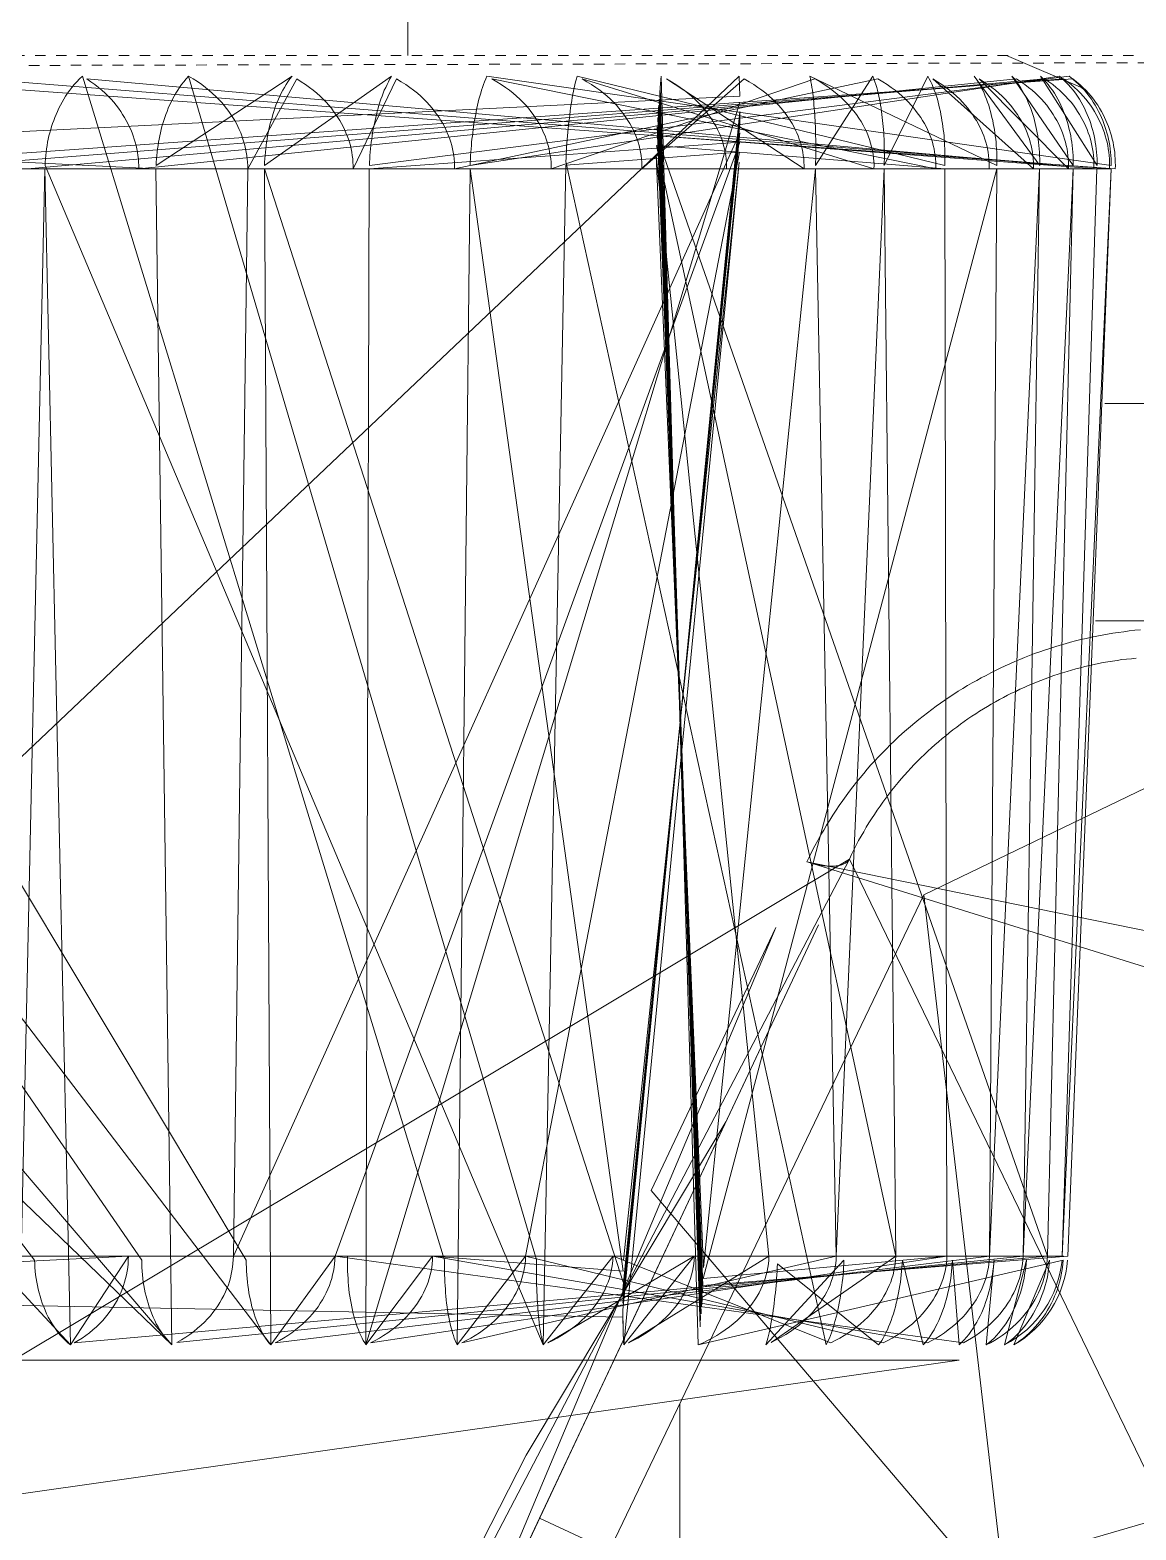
# Model space of a CAD drawing. Header units: millimetres. Extents: x 521 to 148073, y -17811 to 32040.
# Drawn here: x 66006.09 to 66016.66, y 20421.83 to 20436.17 of the extents above; entities that cross this region are included whole.
import ezdxf

# ---------------------------------------------------------------- set-up
doc = ezdxf.new("R2010")
doc.units = ezdxf.units.MM
doc.linetypes.add('PDF_IMPORT', pattern=[1, 0.8, -0.2])
doc.layers.add('Datové rozvody', color=6, linetype='Continuous')
doc.layers.add('PDF_Geometrie', color=7, linetype='Continuous', true_color=0xbdbdbd)

# ---------------------------------------------------------------- blocks, each defined once
blk = doc.blocks.new('projektor')
at = {"layer": 'PDF_Geometrie', "lineweight": 13}
for points in [[(86119.528, 15170.292), (86119.528, 15086.661)], [(86117.505, 15105.22), (86117.505, 15086.748)], [(86125.474, 15095.881), (86121.772, 15083.987), (86121.776, 15083.999), (86121.779, 15084.011), (86121.782, 15084.023), (86121.785, 15084.034), (86121.788, 15084.045), (86121.79, 15084.057), (86121.793, 15084.069), (86121.796, 15084.08), (86121.798, 15084.091), (86121.8, 15084.102), (86121.802, 15084.112), (86121.803, 15084.123), (86121.805, 15084.134), (86121.806, 15084.145), (86121.807, 15084.155), (86121.808, 15084.165), (86121.808, 15084.175), (86121.809, 15084.185), (86121.809, 15084.195), (86121.809, 15084.204), (86121.809, 15084.213), (86121.809, 15084.222), (86121.808, 15084.231), (86121.808, 15084.239), (86121.807, 15084.249), (86121.806, 15084.257), (86121.805, 15084.265), (86121.803, 15084.272), (86121.802, 15084.28), (86121.8, 15084.287), (86121.798, 15084.294), (86121.797, 15084.3), (86121.794, 15084.308), (86121.791, 15084.314), (86121.789, 15084.32), (86121.785, 15084.326), (86121.783, 15084.331), (86121.78, 15084.336), (86121.776, 15084.341), (86121.773, 15084.346), (86121.77, 15084.35), (86121.766, 15084.354), (86121.761, 15084.358), (86121.757, 15084.362), (86121.753, 15084.365), (86121.749, 15084.368), (86121.744, 15084.371), (86129.149, 15080.503)], [(86129.145, 15080.491), (86129.198, 15080.452), (86129.37, 15080.326), (86129.576, 15080.175), (86129.829, 15079.986), (86130.053, 15079.817), (86125.5, 15095.41), (86125.685, 15095.251), (86125.92, 15095.046), (86126.172, 15094.824), (86126.43, 15094.594), (86126.721, 15094.333), (86126.996, 15094.083)], [(86119.61, 15087.077), (86119.615, 15087.025), (86119.621, 15086.974), (86119.628, 15086.923), (86119.634, 15086.872), (86119.642, 15086.821), (86119.65, 15086.77), (86119.659, 15086.721), (86119.669, 15086.671), (86119.679, 15086.622), (86119.69, 15086.572), (86119.702, 15086.523), (86119.714, 15086.474), (86119.726, 15086.426), (86119.74, 15086.378), (86119.754, 15086.33), (86119.768, 15086.282), (86119.783, 15086.234), (86119.799, 15086.187), (86119.815, 15086.141), (86119.832, 15086.094), (86119.85, 15086.047), (86119.868, 15086.001), (86119.887, 15085.956), (86119.906, 15085.91), (86119.926, 15085.864), (86119.946, 15085.819), (86119.967, 15085.774), (86119.989, 15085.73), (86120.01, 15085.686), (86120.034, 15085.642), (86120.057, 15085.598), (86120.081, 15085.555), (86120.105, 15085.512), (86120.13, 15085.469), (86120.156, 15085.427), (86120.182, 15085.384), (86120.209, 15085.342), (86120.236, 15085.3), (86120.264, 15085.259), (86120.292, 15085.218), (86120.322, 15085.177), (86120.352, 15085.137), (86120.382, 15085.097), (86120.413, 15085.057), (86120.445, 15085.018), (86120.476, 15084.979), (86120.509, 15084.94), (86120.542, 15084.902), (86120.576, 15084.863), (86120.61, 15084.825), (86120.645, 15084.789), (86120.681, 15084.751), (86120.717, 15084.715), (86120.754, 15084.679), (86120.791, 15084.642), (86120.83, 15084.608), (86120.868, 15084.572), (86120.907, 15084.537), (86120.948, 15084.504), (86120.988, 15084.47), (86121.029, 15084.437), (86121.071, 15084.404), (86121.113, 15084.372), (86121.156, 15084.34), (86121.199, 15084.309), (86121.244, 15084.277), (86121.289, 15084.248), (86121.334, 15084.217), (86121.38, 15084.189), (86121.427, 15084.159), (86121.474, 15084.132), (86121.521, 15084.104), (86121.57, 15084.077), (86121.619, 15084.05), (86121.668, 15084.025), (86121.718, 15083.999), (86121.769, 15083.975), (86123.118, 15090.601)], [(86119.874, 15087.038), (86119.879, 15086.993), (86119.884, 15086.949), (86119.888, 15086.906), (86119.895, 15086.862), (86119.902, 15086.818), (86119.909, 15086.774), (86119.916, 15086.732), (86119.924, 15086.689), (86119.933, 15086.646), (86119.943, 15086.604), (86119.953, 15086.562), (86119.963, 15086.52), (86119.975, 15086.478), (86119.985, 15086.437), (86119.998, 15086.395), (86120.01, 15086.354), (86120.023, 15086.314), (86120.037, 15086.273), (86120.051, 15086.232), (86120.066, 15086.193), (86120.081, 15086.152), (86120.097, 15086.112), (86120.112, 15086.074), (86120.129, 15086.034), (86120.147, 15085.995), (86120.164, 15085.957), (86120.183, 15085.918), (86120.201, 15085.879), (86120.22, 15085.842), (86120.24, 15085.803), (86120.26, 15085.766), (86120.28, 15085.729), (86120.302, 15085.691), (86120.324, 15085.654), (86120.346, 15085.618), (86120.368, 15085.581), (86120.392, 15085.546), (86120.415, 15085.51), (86120.44, 15085.474), (86120.464, 15085.439), (86120.489, 15085.404), (86120.515, 15085.369), (86120.541, 15085.334), (86120.568, 15085.3), (86120.596, 15085.267), (86120.623, 15085.233), (86120.652, 15085.2), (86120.681, 15085.166), (86120.71, 15085.134), (86120.74, 15085.101), (86120.771, 15085.07), (86120.802, 15085.037), (86120.832, 15085.005), (86120.864, 15084.975), (86120.897, 15084.943), (86120.93, 15084.914), (86120.964, 15084.883), (86120.998, 15084.854), (86121.032, 15084.824), (86121.067, 15084.795), (86121.103, 15084.766), (86121.139, 15084.739), (86121.176, 15084.71), (86121.213, 15084.683), (86121.25, 15084.657), (86121.289, 15084.63), (86121.328, 15084.604), (86121.368, 15084.578), (86121.407, 15084.553), (86121.448, 15084.528), (86121.489, 15084.504), (86121.53, 15084.481), (86121.572, 15084.457), (86121.614, 15084.435), (86121.657, 15084.412), (86121.7, 15084.391), (86121.744, 15084.371), (86127.705, 15074.425)], [(86132.357, 15091.097), (86127.876, 15081.491), (86126.028, 15082.359), (86124.188, 15083.222), (86127.288, 15081.367), (86136.187, 15076.834)], [(86127.876, 15081.491), (86129.166, 15080.886), (86122.354, 15084.084), (86129.562, 15080.698), (86129.145, 15080.491), (86133.983, 15090.738), (86133.937, 15090.281), (86124.828, 15082.529), (86123.603, 15083.108), (86122.379, 15083.687), (86130.023, 15080.478), (86139.032, 15087.032), (86122.077, 15085.064), (86135.578, 15078.592), (86136.525, 15077.315), (86136.134, 15076.859), (86135.578, 15078.508)], [(86136.845, 15077.983), (86136.525, 15077.315), (86139.361, 15087.718), (86133.937, 15090.281), (86121.744, 15084.371)], [(86122.077, 15085.064), (86120.704, 15087.906), (86123.17, 15089.874), (86133.622, 15089.626), (86140.467, 15084.751), (86139.286, 15078.125), (86136.845, 15077.984)], [(86115.323, 15074.617), (86114.486, 15086.45), (86114.511, 15086.482), (86114.538, 15086.514), (86114.565, 15086.543), (86114.591, 15086.569), (86114.619, 15086.594), (86114.647, 15086.618), (86114.675, 15086.64), (86114.703, 15086.661), (86114.73, 15086.68), (86114.759, 15086.698), (86114.787, 15086.714), (86114.815, 15086.73), (86114.843, 15086.744), (86114.872, 15086.757), (86114.899, 15086.769), (86114.928, 15086.781), (86114.957, 15086.791), (86114.986, 15086.8), (86115.015, 15086.809), (86115.045, 15086.816), (86115.075, 15086.823), (86115.105, 15086.828), (86115.135, 15086.833), (86115.166, 15086.838), (86115.197, 15086.841), (86115.228, 15086.843), (86115.26, 15086.844), (86115.291, 15086.845), (86115.323, 15086.844), (86114.486, 15075.248)], [(86115.323, 15075.676), (86114.486, 15086.363), (86114.511, 15086.399), (86114.538, 15086.433), (86114.565, 15086.463), (86114.591, 15086.493), (86114.619, 15086.519), (86114.647, 15086.546), (86114.675, 15086.569), (86114.703, 15086.591), (86114.73, 15086.612), (86114.759, 15086.631), (86114.787, 15086.649), (86114.815, 15086.666), (86114.843, 15086.681), (86114.872, 15086.695), (86114.899, 15086.708), (86114.928, 15086.721), (86114.957, 15086.732), (86114.986, 15086.742), (86115.015, 15086.751), (86115.045, 15086.76), (86115.075, 15086.767), (86115.105, 15086.773), (86115.135, 15086.779), (86115.166, 15086.784), (86115.197, 15086.787), (86115.228, 15086.789), (86115.26, 15086.791), (86115.291, 15086.791), (86115.323, 15086.79), (86114.486, 15076.269)], [(86115.323, 15076.728), (86114.486, 15086.188), (86114.511, 15086.226), (86114.538, 15086.262), (86114.565, 15086.294), (86114.591, 15086.326), (86114.619, 15086.354), (86114.647, 15086.382), (86114.675, 15086.407), (86114.703, 15086.432), (86114.73, 15086.454), (86114.759, 15086.474), (86114.787, 15086.493), (86114.815, 15086.511), (86114.843, 15086.527), (86114.872, 15086.543), (86114.899, 15086.557), (86114.928, 15086.57), (86114.957, 15086.581), (86114.986, 15086.592), (86115.015, 15086.603), (86115.045, 15086.612), (86115.075, 15086.62), (86115.105, 15086.626), (86115.135, 15086.632), (86115.166, 15086.637), (86115.197, 15086.64), (86115.228, 15086.643), (86115.26, 15086.645), (86115.291, 15086.645), (86115.323, 15086.644), (86114.486, 15077.279), (86114.511, 15077.318), (86114.538, 15077.355), (86114.565, 15077.389), (86114.591, 15077.421), (86114.619, 15077.45), (86114.647, 15077.479), (86114.675, 15077.505), (86114.703, 15077.53), (86114.73, 15077.553), (86114.759, 15077.574), (86114.787, 15077.595), (86114.815, 15077.613), (86114.843, 15077.63), (86114.872, 15077.647), (86114.899, 15077.662), (86114.928, 15077.675), (86114.957, 15077.688), (86114.986, 15077.701), (86115.015, 15077.712), (86115.045, 15077.721), (86115.075, 15077.73), (86115.105, 15077.738), (86115.135, 15077.745), (86115.166, 15077.75), (86115.197, 15077.755), (86115.228, 15077.76), (86115.26, 15077.762), (86115.291, 15077.763), (86115.323, 15077.764), (86114.486, 15085.925), (86114.511, 15085.966), (86114.538, 15086.003), (86114.565, 15086.038), (86114.591, 15086.07), (86114.619, 15086.101), (86114.647, 15086.131), (86114.675, 15086.157), (86114.703, 15086.182), (86114.73, 15086.206), (86114.759, 15086.227), (86114.787, 15086.248), (86114.815, 15086.266), (86114.843, 15086.283), (86114.872, 15086.299), (86114.899, 15086.315), (86114.928, 15086.328), (86114.957, 15086.341), (86114.986, 15086.352), (86115.015, 15086.363), (86115.045, 15086.373), (86115.075, 15086.381), (86115.105, 15086.388), (86115.135, 15086.395), (86115.166, 15086.4), (86115.197, 15086.404), (86115.228, 15086.406), (86115.26, 15086.408), (86115.291, 15086.408), (86115.323, 15086.408), (86114.486, 15085.577), (86114.511, 15085.619), (86114.538, 15085.659), (86114.565, 15085.695), (86114.591, 15085.729), (86114.619, 15085.761), (86114.647, 15085.791), (86114.675, 15085.819), (86114.703, 15085.846), (86114.73, 15085.87), (86114.759, 15085.892), (86114.787, 15085.914), (86114.815, 15085.933), (86114.843, 15085.951), (86114.872, 15085.969), (86114.899, 15085.984), (86114.928, 15085.998), (86114.957, 15086.011), (86114.986, 15086.024), (86115.015, 15086.035), (86115.045, 15086.045), (86115.075, 15086.053), (86115.105, 15086.061), (86115.135, 15086.068), (86115.166, 15086.074), (86115.197, 15086.078), (86115.228, 15086.081), (86115.26, 15086.083), (86115.291, 15086.084), (86115.323, 15086.083), (86114.486, 15085.147), (86114.511, 15085.19), (86114.538, 15085.23), (86114.565, 15085.268), (86114.591, 15085.303), (86114.619, 15085.336), (86114.647, 15085.368), (86114.675, 15085.397), (86114.703, 15085.424), (86114.73, 15085.449), (86114.759, 15085.472), (86114.787, 15085.495), (86114.815, 15085.515), (86114.843, 15085.533), (86114.872, 15085.552), (86114.899, 15085.568), (86114.928, 15085.582), (86114.957, 15085.596), (86114.986, 15085.609), (86115.015, 15085.621), (86115.045, 15085.631), (86115.075, 15085.64), (86115.105, 15085.648), (86115.135, 15085.655), (86115.166, 15085.661), (86115.197, 15085.666), (86115.228, 15085.669), (86115.26, 15085.671), (86115.291, 15085.671), (86115.323, 15085.671)], [(86114.565, 15082.611), (86114.46, 15082.622), (86126.263, 15082.965), (86125.474, 15086.36), (86125.508, 15086.357), (86125.543, 15086.353), (86125.577, 15086.348), (86125.611, 15086.342), (86125.644, 15086.334), (86125.678, 15086.326), (86125.711, 15086.316), (86125.744, 15086.305), (86125.778, 15086.293), (86125.811, 15086.28), (86125.843, 15086.266), (86125.876, 15086.25), (86125.909, 15086.232), (86125.941, 15086.214), (86125.973, 15086.194), (86126.005, 15086.172), (86126.035, 15086.149), (86126.066, 15086.125), (86126.095, 15086.1), (86126.123, 15086.074), (86126.15, 15086.046), (86126.175, 15086.018), (86126.2, 15085.989), (86126.222, 15085.96), (86126.243, 15085.93), (86126.263, 15085.9), (86125.474, 15086.233), (86125.508, 15086.23), (86125.543, 15086.226), (86125.577, 15086.221), (86125.611, 15086.215), (86125.644, 15086.209), (86125.678, 15086.201), (86125.711, 15086.192), (86125.744, 15086.182), (86125.778, 15086.171), (86125.811, 15086.159), (86125.843, 15086.146), (86125.876, 15086.132), (86125.909, 15086.115), (86125.941, 15086.099), (86125.973, 15086.081), (86126.005, 15086.061), (86126.035, 15086.04), (86126.066, 15086.019), (86126.095, 15085.995), (86126.123, 15085.972), (86126.15, 15085.947), (86126.175, 15085.921), (86126.2, 15085.896), (86126.222, 15085.869), (86126.243, 15085.842), (86126.263, 15085.814), (86125.474, 15086.018), (86125.508, 15086.015), (86125.543, 15086.011), (86125.577, 15086.006), (86125.611, 15086.001), (86125.644, 15085.995), (86125.678, 15085.988), (86125.711, 15085.98), (86125.744, 15085.972), (86125.778, 15085.962), (86125.811, 15085.95), (86125.843, 15085.939), (86125.876, 15085.926), (86125.909, 15085.912), (86125.941, 15085.897), (86125.973, 15085.88), (86126.005, 15085.863), (86126.035, 15085.845), (86126.066, 15085.825), (86126.095, 15085.805), (86126.123, 15085.784), (86126.15, 15085.762), (86126.175, 15085.74), (86126.2, 15085.716), (86126.222, 15085.693), (86126.243, 15085.669), (86126.263, 15085.644), (86125.472, 15085.716), (86125.505, 15085.713), (86125.539, 15085.71), (86125.573, 15085.706), (86125.606, 15085.702), (86125.639, 15085.697), (86125.673, 15085.691), (86125.705, 15085.684), (86125.738, 15085.677), (86125.77, 15085.668), (86125.803, 15085.659), (86125.836, 15085.649), (86125.868, 15085.638), (86125.9, 15085.627), (86125.93, 15085.615), (86125.961, 15085.602), (86125.992, 15085.587), (86126.022, 15085.572), (86126.052, 15085.556), (86126.081, 15085.539), (86126.109, 15085.521), (86126.137, 15085.502), (86126.165, 15085.483), (86126.191, 15085.461), (86126.215, 15085.439), (86126.24, 15085.415), (86126.263, 15085.392), (86125.474, 15085.331), (86125.508, 15085.328), (86125.543, 15085.325), (86125.577, 15085.322), (86125.611, 15085.318), (86125.644, 15085.313), (86125.678, 15085.308), (86125.711, 15085.301), (86125.744, 15085.295), (86125.778, 15085.287), (86125.811, 15085.28), (86125.843, 15085.271), (86125.876, 15085.262), (86125.909, 15085.252), (86125.941, 15085.24), (86125.973, 15085.228), (86126.005, 15085.215), (86126.035, 15085.202), (86126.066, 15085.188), (86126.095, 15085.173), (86126.123, 15085.158), (86126.15, 15085.142), (86126.175, 15085.125), (86126.2, 15085.109), (86126.222, 15085.092), (86126.243, 15085.075), (86126.263, 15085.057), (86125.474, 15084.864), (86125.508, 15084.862), (86125.543, 15084.86), (86125.577, 15084.857), (86125.611, 15084.853), (86125.644, 15084.849), (86125.678, 15084.845), (86125.711, 15084.84), (86125.744, 15084.835), (86125.778, 15084.828), (86125.811, 15084.822), (86125.843, 15084.815), (86125.876, 15084.807), (86125.909, 15084.799), (86125.941, 15084.79), (86125.973, 15084.781), (86126.005, 15084.77), (86126.035, 15084.759), (86126.066, 15084.748), (86126.095, 15084.736), (86126.123, 15084.724), (86126.15, 15084.711), (86126.175, 15084.698), (86126.2, 15084.685), (86126.222, 15084.672), (86126.243, 15084.658), (86126.263, 15084.643), (86125.508, 15083.702), (86125.543, 15083.7), (86125.577, 15083.698), (86125.611, 15083.696), (86125.644, 15083.694), (86125.678, 15083.692), (86125.711, 15083.689), (86125.744, 15083.686), (86125.778, 15083.683), (86125.811, 15083.679), (86125.843, 15083.676), (86125.876, 15083.672), (86125.909, 15083.668), (86125.941, 15083.663), (86125.973, 15083.659), (86126.005, 15083.654), (86126.035, 15083.648), (86126.066, 15083.642), (86126.095, 15083.637), (86126.123, 15083.631), (86126.15, 15083.625), (86126.175, 15083.619), (86126.2, 15083.613), (86126.222, 15083.607), (86126.243, 15083.601), (86126.263, 15083.593), (86125.474, 15084.321), (86125.508, 15084.319), (86125.543, 15084.317), (86125.577, 15084.315), (86125.611, 15084.312), (86125.644, 15084.309), (86125.678, 15084.305), (86125.711, 15084.3), (86125.744, 15084.296), (86125.778, 15084.292), (86125.811, 15084.287), (86125.843, 15084.282), (86125.876, 15084.276), (86125.909, 15084.27), (86125.941, 15084.263), (86125.973, 15084.256), (86126.005, 15084.248), (86126.035, 15084.24), (86126.066, 15084.231), (86126.095, 15084.223), (86126.123, 15084.214), (86126.15, 15084.205), (86126.175, 15084.195), (86126.2, 15084.185), (86126.222, 15084.175), (86126.243, 15084.165), (86126.263, 15084.155), (86115.255, 15081.735), (86115.221, 15081.737), (86115.186, 15081.738), (86115.152, 15081.74), (86115.117, 15081.742), (86115.084, 15081.744), (86115.05, 15081.747), (86115.016, 15081.75), (86114.982, 15081.752), (86114.948, 15081.755), (86114.916, 15081.759), (86114.882, 15081.762), (86114.85, 15081.767), (86114.818, 15081.771), (86114.786, 15081.775), (86114.753, 15081.779), (86114.721, 15081.784), (86114.69, 15081.789), (86114.658, 15081.794), (86114.628, 15081.799), (86114.598, 15081.805), (86114.569, 15081.811), (86114.54, 15081.817), (86114.513, 15081.824), (86114.486, 15081.832), (86114.46, 15081.839), (86115.291, 15085.259), (86115.26, 15085.26), (86115.228, 15085.26), (86115.197, 15085.26), (86115.166, 15085.259), (86115.135, 15085.258), (86115.105, 15085.257), (86115.075, 15085.255), (86115.045, 15085.253), (86115.015, 15085.251), (86114.986, 15085.248), (86114.957, 15085.244), (86114.928, 15085.24), (86114.899, 15085.236), (86114.871, 15085.232), (86114.843, 15085.227), (86114.815, 15085.222), (86114.787, 15085.217), (86114.759, 15085.21), (86114.73, 15085.204), (86114.703, 15085.197), (86114.675, 15085.189), (86114.647, 15085.18), (86114.619, 15085.171), (86114.591, 15085.161), (86114.565, 15085.151), (86114.538, 15085.14), (86114.511, 15085.128), (86114.486, 15085.114), (86114.46, 15085.101), (86115.291, 15084.696), (86115.26, 15084.696), (86115.228, 15084.697), (86115.197, 15084.697), (86115.166, 15084.697), (86115.135, 15084.696), (86115.105, 15084.696), (86115.075, 15084.695), (86115.045, 15084.693), (86115.015, 15084.692), (86114.986, 15084.69), (86114.957, 15084.688), (86114.928, 15084.686), (86114.899, 15084.683), (86114.871, 15084.68), (86114.843, 15084.677), (86114.815, 15084.674), (86114.787, 15084.67), (86114.759, 15084.666), (86114.73, 15084.661), (86114.703, 15084.657), (86114.675, 15084.65), (86114.647, 15084.644), (86114.619, 15084.638), (86114.591, 15084.632), (86114.565, 15084.625), (86114.538, 15084.617), (86114.511, 15084.608), (86114.486, 15084.6), (86114.46, 15084.589), (86115.291, 15084.056), (86115.26, 15084.057), (86115.228, 15084.058), (86115.197, 15084.058), (86115.166, 15084.059), (86115.135, 15084.059), (86115.105, 15084.059), (86115.075, 15084.058), (86115.045, 15084.058), (86115.015, 15084.057), (86114.986, 15084.057), (86114.957, 15084.056), (86114.928, 15084.055), (86114.899, 15084.054), (86114.871, 15084.052), (86114.843, 15084.051), (86114.815, 15084.049), (86114.787, 15084.047), (86114.759, 15084.045), (86114.73, 15084.042), (86114.703, 15084.04), (86114.675, 15084.037), (86114.647, 15084.034), (86114.619, 15084.031), (86114.591, 15084.027), (86114.565, 15084.023), (86114.538, 15084.018), (86114.511, 15084.014), (86114.486, 15084.009), (86114.46, 15084.002), (86115.291, 15085.742), (86115.26, 15085.742), (86115.228, 15085.742), (86115.197, 15085.742), (86115.166, 15085.741), (86115.135, 15085.739), (86115.105, 15085.737), (86115.075, 15085.735), (86115.045, 15085.732), (86115.015, 15085.728), (86114.986, 15085.725), (86114.957, 15085.72), (86114.928, 15085.715), (86114.899, 15085.709), (86114.871, 15085.704), (86114.843, 15085.697), (86114.815, 15085.691), (86114.787, 15085.683), (86114.759, 15085.675), (86114.73, 15085.667), (86114.703, 15085.656), (86114.675, 15085.646), (86114.647, 15085.635), (86114.619, 15085.624), (86114.591, 15085.612), (86114.565, 15085.597), (86114.538, 15085.583), (86114.511, 15085.568), (86114.486, 15085.551), (86114.46, 15085.533), (86115.291, 15086.141), (86115.26, 15086.141), (86115.229, 15086.141), (86115.197, 15086.14), (86115.166, 15086.138), (86115.135, 15086.136), (86115.104, 15086.134), (86115.074, 15086.131), (86115.045, 15086.126), (86115.015, 15086.122), (86114.986, 15086.117), (86114.957, 15086.111), (86114.929, 15086.106), (86114.9, 15086.099), (86114.873, 15086.092), (86114.844, 15086.085), (86114.817, 15086.076), (86114.789, 15086.067), (86114.761, 15086.057), (86114.733, 15086.046), (86114.705, 15086.035), (86114.677, 15086.023), (86114.648, 15086.008), (86114.621, 15085.994), (86114.592, 15085.978), (86114.564, 15085.962), (86114.537, 15085.943), (86114.51, 15085.924), (86114.485, 15085.905), (86114.46, 15085.883), (86115.291, 15086.452), (86115.26, 15086.452), (86115.228, 15086.452), (86115.197, 15086.451), (86115.166, 15086.449), (86115.135, 15086.446), (86115.105, 15086.443), (86115.075, 15086.439), (86115.045, 15086.435), (86115.015, 15086.43), (86114.986, 15086.423), (86114.957, 15086.416), (86114.928, 15086.409), (86114.899, 15086.402), (86114.871, 15086.393), (86114.843, 15086.384), (86114.815, 15086.374), (86114.787, 15086.362), (86114.759, 15086.351), (86114.73, 15086.338), (86114.703, 15086.325), (86114.675, 15086.31), (86114.647, 15086.294), (86114.619, 15086.277), (86114.591, 15086.259), (86114.565, 15086.239), (86114.538, 15086.219), (86114.511, 15086.197), (86114.486, 15086.173), (86114.46, 15086.148), (86115.291, 15086.674), (86115.26, 15086.674), (86115.228, 15086.674), (86115.197, 15086.672), (86115.166, 15086.67), (86115.135, 15086.667), (86115.105, 15086.663), (86115.075, 15086.658), (86115.045, 15086.653), (86115.015, 15086.647), (86114.986, 15086.64), (86114.957, 15086.632), (86114.928, 15086.624), (86114.899, 15086.615), (86114.871, 15086.606), (86114.843, 15086.594), (86114.815, 15086.583), (86114.787, 15086.571), (86114.759, 15086.557), (86114.73, 15086.543), (86114.703, 15086.527), (86114.675, 15086.51), (86114.647, 15086.493), (86114.619, 15086.473), (86114.591, 15086.452), (86114.565, 15086.431), (86114.538, 15086.406), (86114.511, 15086.381), (86114.486, 15086.354), (86114.46, 15086.326), (86115.291, 15080.845), (86115.26, 15080.846), (86115.228, 15080.847), (86115.197, 15080.849), (86115.166, 15080.851), (86115.135, 15080.853), (86115.105, 15080.856), (86115.075, 15080.858), (86115.045, 15080.861), (86115.015, 15080.865), (86114.986, 15080.868), (86114.957, 15080.872), (86114.928, 15080.876), (86114.899, 15080.88), (86114.871, 15080.886), (86114.843, 15080.891), (86114.815, 15080.896), (86114.787, 15080.901), (86114.759, 15080.907), (86114.73, 15080.913), (86114.703, 15080.919), (86114.675, 15080.926), (86114.647, 15080.934), (86114.619, 15080.943), (86114.591, 15080.951), (86114.565, 15080.959), (86114.538, 15080.969), (86114.511, 15080.979), (86114.486, 15080.989), (86114.46, 15081.001), (86115.291, 15086.805), (86115.26, 15086.805), (86115.228, 15086.804), (86115.197, 15086.803), (86115.166, 15086.8), (86115.135, 15086.796), (86115.105, 15086.792), (86115.075, 15086.787), (86115.045, 15086.781), (86115.015, 15086.773), (86114.986, 15086.766), (86114.957, 15086.757), (86114.928, 15086.748), (86114.899, 15086.738), (86114.871, 15086.727), (86114.843, 15086.715), (86114.815, 15086.702), (86114.787, 15086.688), (86114.759, 15086.673), (86114.73, 15086.656), (86114.703, 15086.639), (86114.675, 15086.621), (86114.647, 15086.6), (86114.619, 15086.579), (86114.591, 15086.556), (86114.565, 15086.531), (86114.538, 15086.505), (86114.511, 15086.476), (86114.486, 15086.447), (86114.46, 15086.414), (86115.291, 15079.908), (86115.26, 15079.91), (86115.228, 15079.911), (86115.197, 15079.913), (86115.166, 15079.915), (86115.135, 15079.918), (86115.105, 15079.921), (86115.075, 15079.925), (86115.045, 15079.929), (86115.015, 15079.933), (86114.986, 15079.937), (86114.957, 15079.943), (86114.928, 15079.948), (86114.899, 15079.954), (86114.871, 15079.96), (86114.843, 15079.966), (86114.815, 15079.973), (86114.787, 15079.98), (86114.759, 15079.988), (86114.73, 15079.996), (86114.703, 15080.006), (86114.675, 15080.015), (86114.647, 15080.025), (86114.619, 15080.035), (86114.591, 15080.046), (86114.565, 15080.059), (86114.538, 15080.072), (86114.511, 15080.085), (86114.486, 15080.099), (86114.46, 15080.114), (86115.291, 15078.932), (86115.26, 15078.933), (86115.228, 15078.935), (86115.197, 15078.938), (86115.166, 15078.941), (86115.135, 15078.944), (86115.105, 15078.948), (86115.075, 15078.952), (86115.045, 15078.957), (86115.015, 15078.961), (86114.986, 15078.967), (86114.957, 15078.973), (86114.928, 15078.979), (86114.899, 15078.986), (86114.871, 15078.993), (86114.843, 15079.002), (86114.815, 15079.01), (86114.787, 15079.019), (86114.759, 15079.029), (86114.73, 15079.039), (86114.703, 15079.05), (86114.675, 15079.062), (86114.647, 15079.075), (86114.619, 15079.088), (86114.591, 15079.102), (86114.565, 15079.118), (86114.538, 15079.133), (86114.511, 15079.15), (86114.486, 15079.168), (86114.46, 15079.188), (86115.291, 15077.924), (86115.26, 15077.925), (86115.228, 15077.927), (86115.197, 15077.93), (86115.166, 15077.933), (86115.135, 15077.937), (86115.105, 15077.942), (86115.075, 15077.946), (86115.045, 15077.952), (86115.015, 15077.958), (86114.986, 15077.964), (86114.957, 15077.971), (86114.928, 15077.978), (86114.899, 15077.986), (86114.871, 15077.996), (86114.843, 15078.005), (86114.815, 15078.015), (86114.787, 15078.026), (86114.759, 15078.037), (86114.73, 15078.049), (86114.703, 15078.063), (86114.675, 15078.077), (86114.647, 15078.091), (86114.619, 15078.107), (86114.591, 15078.125), (86114.565, 15078.142), (86114.538, 15078.161), (86114.511, 15078.182), (86114.486, 15078.203), (86114.46, 15078.226), (86125.473, 15081.463), (86125.506, 15081.463), (86125.54, 15081.462), (86125.573, 15081.462), (86125.607, 15081.462), (86125.64, 15081.462), (86125.673, 15081.463), (86125.705, 15081.463), (86125.739, 15081.464), (86125.771, 15081.465), (86125.803, 15081.467), (86125.836, 15081.468), (86125.868, 15081.47), (86125.9, 15081.473), (86125.931, 15081.475), (86125.962, 15081.478), (86125.993, 15081.48), (86126.023, 15081.484), (86126.053, 15081.487), (86126.083, 15081.49), (86126.111, 15081.494), (86126.139, 15081.499), (86126.165, 15081.503), (86126.192, 15081.508), (86126.216, 15081.513), (86126.24, 15081.519), (86126.263, 15081.524), (86115.291, 15076.892), (86115.26, 15076.893), (86115.228, 15076.895), (86115.197, 15076.898), (86115.166, 15076.901), (86115.135, 15076.905), (86115.105, 15076.91), (86115.075, 15076.915), (86115.045, 15076.921), (86115.015, 15076.928), (86114.986, 15076.936), (86114.957, 15076.944), (86114.928, 15076.953), (86114.899, 15076.962), (86114.871, 15076.972), (86114.843, 15076.982), (86114.815, 15076.995), (86114.787, 15077.007), (86114.759, 15077.02), (86114.73, 15077.034), (86114.703, 15077.05), (86114.675, 15077.065), (86114.647, 15077.082), (86114.619, 15077.1), (86114.591, 15077.121), (86114.565, 15077.141), (86114.538, 15077.163), (86114.511, 15077.187), (86114.486, 15077.212), (86114.46, 15077.239), (86125.474, 15080.606), (86125.508, 15080.606), (86125.543, 15080.606), (86125.577, 15080.606), (86125.611, 15080.607), (86125.644, 15080.608), (86125.678, 15080.609), (86125.711, 15080.611), (86125.744, 15080.614), (86125.778, 15080.616), (86125.811, 15080.619), (86125.843, 15080.622), (86125.876, 15080.626), (86125.909, 15080.63), (86125.941, 15080.635), (86125.973, 15080.64), (86126.005, 15080.647), (86126.035, 15080.653), (86126.066, 15080.659), (86126.095, 15080.666), (86126.123, 15080.673), (86126.15, 15080.681), (86126.175, 15080.689), (86126.2, 15080.697), (86126.222, 15080.706), (86126.243, 15080.715), (86126.263, 15080.724)], [(86114.619, 15082.607), (86114.565, 15082.611), (86126.095, 15082.983), (86114.619, 15082.607), (86126.035, 15082.988), (86114.675, 15082.602), (86125.973, 15082.993), (86114.73, 15082.598), (86114.787, 15082.594), (86125.909, 15082.997), (86125.843, 15083.001), (86114.843, 15082.59), (86125.778, 15083.006), (86114.928, 15082.585), (86125.711, 15083.009), (86125.439, 15086.402), (86115.323, 15086.804), (86125.439, 15086.351), (86115.323, 15086.673), (86115.015, 15082.581), (86125.439, 15086.213), (86115.323, 15086.451), (86125.439, 15085.986), (86115.323, 15086.14), (86125.439, 15085.674), (86115.323, 15085.741), (86125.644, 15083.012), (86125.439, 15085.278), (86115.323, 15085.258), (86115.105, 15082.577), (86125.439, 15084.802), (86115.323, 15084.695), (86125.439, 15084.249), (86115.323, 15084.055), (86125.543, 15083.016), (86115.197, 15082.573), (86125.439, 15083.623), (86125.439, 15082.929), (86126.263, 15082.274), (86115.26, 15083.347), (86125.474, 15082.27), (86125.439, 15082.173), (86126.263, 15081.524), (86115.289, 15081.734), (86115.166, 15083.349), (86125.439, 15081.36), (86126.263, 15080.724), (86115.323, 15080.844), (86125.577, 15082.267), (86125.439, 15080.496), (86126.263, 15079.876), (86115.323, 15079.907), (86115.075, 15083.351), (86125.439, 15079.588), (86126.263, 15078.99), (86115.323, 15078.931), (86125.678, 15082.266)], [(86115.323, 15075.841), (86115.323, 15076.891), (86115.323, 15077.923), (86115.323, 15078.931), (86115.323, 15079.907), (86115.323, 15080.844), (86115.323, 15081.733), (86115.323, 15082.569), (86115.323, 15083.345), (86115.323, 15084.055), (86115.323, 15084.695), (86115.323, 15085.258), (86115.323, 15085.741), (86115.323, 15086.14), (86115.323, 15086.451), (86115.323, 15086.673), (86115.323, 15086.804)], [(86114.267, 15085.833), (86114.58, 15086.564)], [(86125.439, 15075.784), (86125.439, 15076.795), (86125.439, 15077.791), (86125.439, 15078.763), (86125.439, 15079.704), (86125.439, 15080.607), (86125.439, 15081.464), (86125.439, 15083.02), (86125.439, 15083.705), (86125.439, 15082.271), (86125.439, 15084.322), (86125.439, 15084.866), (86125.439, 15085.332), (86125.439, 15085.718), (86125.439, 15086.02), (86125.439, 15086.235), (86125.439, 15086.362)], [(86126.263, 15085.644), (86126.243, 15085.682), (86126.222, 15085.72), (86126.2, 15085.755), (86126.175, 15085.791), (86126.15, 15085.826), (86126.123, 15085.86), (86126.095, 15085.892), (86126.066, 15085.923), (86126.036, 15085.954), (86126.005, 15085.981), (86125.974, 15086.007), (86125.941, 15086.033), (86125.909, 15086.055), (86125.876, 15086.077), (86125.843, 15086.096), (86125.811, 15086.114), (86125.778, 15086.129), (86125.744, 15086.145), (86125.711, 15086.158), (86125.678, 15086.169), (86125.644, 15086.179), (86125.611, 15086.188), (86125.577, 15086.196), (86125.543, 15086.202), (86125.508, 15086.207), (86125.474, 15086.211), (86125.439, 15086.213), (86126.243, 15077.163), (86126.222, 15077.2), (86126.2, 15077.236), (86126.175, 15077.27), (86126.15, 15077.304), (86126.123, 15077.337), (86126.095, 15077.369), (86126.066, 15077.398), (86126.036, 15077.428), (86126.005, 15077.454), (86125.974, 15077.48), (86125.941, 15077.504), (86125.909, 15077.526), (86125.876, 15077.546), (86125.843, 15077.564), (86125.811, 15077.581), (86125.778, 15077.596), (86125.744, 15077.609), (86125.711, 15077.621), (86125.678, 15077.631), (86125.644, 15077.641), (86125.611, 15077.649), (86125.577, 15077.655), (86125.543, 15077.66), (86125.508, 15077.664), (86125.474, 15077.666), (86125.439, 15077.667)], [(86126.263, 15082.965), (86126.243, 15083.01), (86126.222, 15083.053), (86126.2, 15083.095), (86126.175, 15083.137), (86126.15, 15083.177), (86126.123, 15083.217), (86126.095, 15083.256), (86126.066, 15083.291), (86126.036, 15083.327), (86126.005, 15083.36), (86125.974, 15083.39), (86125.941, 15083.419), (86125.909, 15083.445), (86125.876, 15083.469), (86125.843, 15083.492), (86125.811, 15083.513), (86125.778, 15083.531), (86125.744, 15083.548), (86125.711, 15083.563), (86125.678, 15083.576), (86125.644, 15083.587), (86125.611, 15083.598), (86125.577, 15083.606), (86125.543, 15083.613), (86125.508, 15083.618), (86125.474, 15083.621), (86125.439, 15083.623), (86126.243, 15082.318), (86126.222, 15082.362), (86126.2, 15082.403), (86126.175, 15082.445), (86126.15, 15082.486), (86126.123, 15082.525), (86126.095, 15082.563), (86126.066, 15082.6), (86126.036, 15082.634), (86126.005, 15082.667), (86125.974, 15082.698), (86125.941, 15082.727), (86125.909, 15082.753), (86125.876, 15082.778), (86125.843, 15082.8), (86125.811, 15082.82), (86125.778, 15082.839), (86125.744, 15082.855), (86125.711, 15082.87), (86125.678, 15082.882), (86125.644, 15082.895), (86125.611, 15082.904), (86125.577, 15082.912), (86125.543, 15082.919), (86125.508, 15082.924), (86125.474, 15082.927), (86125.439, 15082.929), (86126.243, 15081.568), (86126.222, 15081.612), (86126.2, 15081.654), (86126.175, 15081.694), (86126.15, 15081.735), (86126.123, 15081.774), (86126.095, 15081.811), (86126.066, 15081.848), (86126.036, 15081.881), (86126.005, 15081.914), (86125.974, 15081.945), (86125.941, 15081.973), (86125.909, 15081.999), (86125.876, 15082.023), (86125.843, 15082.045), (86125.811, 15082.066), (86125.778, 15082.084), (86125.744, 15082.1), (86125.711, 15082.114), (86125.678, 15082.128), (86125.644, 15082.139), (86125.611, 15082.148), (86125.577, 15082.156), (86125.543, 15082.163), (86125.508, 15082.168), (86125.474, 15082.171), (86125.439, 15082.173), (86126.243, 15084.198), (86126.222, 15084.24), (86126.2, 15084.282), (86126.175, 15084.323), (86126.15, 15084.364), (86126.123, 15084.402), (86126.095, 15084.439), (86126.066, 15084.475), (86126.036, 15084.509), (86126.005, 15084.542), (86125.974, 15084.572), (86125.941, 15084.6), (86125.909, 15084.626), (86125.876, 15084.65), (86125.843, 15084.672), (86125.811, 15084.692), (86125.778, 15084.71), (86125.744, 15084.727), (86125.711, 15084.742), (86125.678, 15084.755), (86125.644, 15084.766), (86125.611, 15084.777), (86125.577, 15084.785), (86125.543, 15084.791), (86125.508, 15084.797), (86125.474, 15084.8), (86125.439, 15084.802), (86126.24, 15083.644), (86126.216, 15083.691), (86126.191, 15083.738), (86126.165, 15083.781), (86126.139, 15083.822), (86126.111, 15083.862), (86126.082, 15083.9), (86126.052, 15083.934), (86126.023, 15083.967), (86125.993, 15083.998), (86125.962, 15084.027), (86125.931, 15084.053), (86125.9, 15084.079), (86125.868, 15084.101), (86125.836, 15084.122), (86125.803, 15084.143), (86125.771, 15084.16), (86125.738, 15084.176), (86125.705, 15084.191), (86125.673, 15084.203), (86125.64, 15084.214), (86125.607, 15084.224), (86125.573, 15084.232), (86125.54, 15084.238), (86125.506, 15084.244), (86125.473, 15084.247), (86125.439, 15084.249), (86126.243, 15080.767), (86126.222, 15080.809), (86126.2, 15080.85), (86126.175, 15080.891), (86126.15, 15080.93), (86126.123, 15080.969), (86126.095, 15081.006), (86126.066, 15081.041), (86126.036, 15081.075), (86126.005, 15081.106), (86125.974, 15081.137), (86125.941, 15081.164), (86125.909, 15081.19), (86125.876, 15081.213), (86125.843, 15081.235), (86125.811, 15081.255), (86125.778, 15081.272), (86125.744, 15081.288), (86125.711, 15081.303), (86125.678, 15081.316), (86125.644, 15081.326), (86125.611, 15081.336), (86125.577, 15081.343), (86125.543, 15081.35), (86125.508, 15081.355), (86125.474, 15081.359), (86125.439, 15081.36), (86126.243, 15084.686), (86126.222, 15084.728), (86126.2, 15084.768), (86126.175, 15084.808), (86126.15, 15084.848), (86126.123, 15084.885), (86126.095, 15084.922), (86126.066, 15084.958), (86126.036, 15084.99), (86126.005, 15085.022), (86125.974, 15085.052), (86125.941, 15085.08), (86125.909, 15085.105), (86125.876, 15085.129), (86125.843, 15085.15), (86125.811, 15085.17), (86125.778, 15085.188), (86125.744, 15085.204), (86125.711, 15085.219), (86125.678, 15085.231), (86125.644, 15085.242), (86125.611, 15085.253), (86125.577, 15085.261), (86125.543, 15085.268), (86125.508, 15085.273), (86125.474, 15085.276), (86125.439, 15085.278), (86126.243, 15079.919), (86126.222, 15079.96), (86126.2, 15080.001), (86126.175, 15080.039), (86126.15, 15080.078), (86126.123, 15080.116), (86126.095, 15080.152), (86126.066, 15080.187), (86126.036, 15080.219), (86126.005, 15080.25), (86125.974, 15080.279), (86125.941, 15080.306), (86125.909, 15080.331), (86125.876, 15080.355), (86125.843, 15080.375), (86125.811, 15080.394), (86125.778, 15080.412), (86125.744, 15080.427), (86125.711, 15080.441), (86125.678, 15080.453), (86125.644, 15080.464), (86125.611, 15080.473), (86125.577, 15080.481), (86125.543, 15080.487), (86125.508, 15080.491), (86125.474, 15080.494), (86125.439, 15080.496), (86126.243, 15085.098), (86126.222, 15085.139), (86126.2, 15085.178), (86126.175, 15085.217), (86126.15, 15085.255), (86126.123, 15085.291), (86126.095, 15085.327), (86126.066, 15085.361), (86126.036, 15085.393), (86126.005, 15085.425), (86125.974, 15085.453), (86125.941, 15085.479), (86125.909, 15085.505), (86125.876, 15085.527), (86125.843, 15085.549), (86125.811, 15085.568), (86125.778, 15085.585), (86125.744, 15085.602), (86125.711, 15085.616), (86125.678, 15085.628), (86125.644, 15085.639), (86125.611, 15085.648), (86125.577, 15085.656), (86125.543, 15085.664), (86125.508, 15085.669), (86125.474, 15085.672), (86125.439, 15085.674), (86126.243, 15079.031), (86126.222, 15079.071), (86126.2, 15079.109), (86126.175, 15079.148), (86126.15, 15079.186), (86126.123, 15079.221), (86126.095, 15079.256), (86126.066, 15079.289), (86126.036, 15079.321), (86126.005, 15079.352), (86125.974, 15079.379), (86125.941, 15079.405), (86125.909, 15079.43), (86125.876, 15079.451), (86125.843, 15079.472), (86125.811, 15079.491), (86125.778, 15079.507), (86125.744, 15079.522), (86125.711, 15079.536), (86125.678, 15079.547), (86125.644, 15079.557), (86125.611, 15079.566), (86125.577, 15079.573), (86125.543, 15079.579), (86125.508, 15079.583), (86125.474, 15079.587), (86125.439, 15079.588), (86126.243, 15085.431), (86126.222, 15085.47), (86126.2, 15085.508), (86126.175, 15085.546), (86126.15, 15085.582), (86126.123, 15085.617), (86126.095, 15085.651), (86126.066, 15085.684), (86126.036, 15085.715), (86126.005, 15085.745), (86125.974, 15085.772), (86125.941, 15085.799), (86125.909, 15085.822), (86125.876, 15085.845), (86125.843, 15085.865), (86125.811, 15085.883), (86125.778, 15085.901), (86125.744, 15085.916), (86125.711, 15085.929), (86125.678, 15085.941), (86125.644, 15085.952), (86125.611, 15085.962), (86125.577, 15085.969), (86125.543, 15085.976), (86125.508, 15085.981), (86125.474, 15085.984), (86125.439, 15085.986), (86126.24, 15078.117), (86126.215, 15078.159), (86126.191, 15078.2), (86126.165, 15078.239), (86126.137, 15078.275), (86126.109, 15078.31), (86126.081, 15078.342), (86126.052, 15078.373), (86126.022, 15078.401), (86125.992, 15078.429), (86125.961, 15078.453), (86125.93, 15078.477), (86125.9, 15078.499), (86125.868, 15078.518), (86125.836, 15078.537), (86125.803, 15078.554), (86125.77, 15078.569), (86125.738, 15078.583), (86125.705, 15078.596), (86125.673, 15078.606), (86125.639, 15078.615), (86125.606, 15078.623), (86125.573, 15078.63), (86125.539, 15078.635), (86125.505, 15078.639), (86125.472, 15078.642), (86125.439, 15078.643)], [(86126.406, 15064.009), (86126.406, 15085.391), (86130.958, 15053.458)], [(86114.46, 15078.226), (86114.485, 15078.268), (86114.51, 15078.309), (86114.537, 15078.348), (86114.564, 15078.383), (86114.592, 15078.418), (86114.62, 15078.45), (86114.648, 15078.48), (86114.677, 15078.508), (86114.704, 15078.534), (86114.733, 15078.558), (86114.76, 15078.58), (86114.789, 15078.601), (86114.817, 15078.62), (86114.844, 15078.638), (86114.872, 15078.655), (86114.9, 15078.671), (86114.929, 15078.685), (86114.957, 15078.698), (86114.986, 15078.711), (86115.015, 15078.722), (86115.045, 15078.732), (86115.074, 15078.741), (86115.104, 15078.749), (86115.135, 15078.757), (86115.166, 15078.763), (86115.197, 15078.768), (86115.229, 15078.772), (86115.26, 15078.774), (86115.291, 15078.776), (86115.323, 15078.776), (86114.486, 15079.233), (86114.511, 15079.274), (86114.538, 15079.314), (86114.565, 15079.352), (86114.591, 15079.386), (86114.619, 15079.419), (86114.647, 15079.449), (86114.675, 15079.479), (86114.703, 15079.505), (86114.73, 15079.531), (86114.759, 15079.554), (86114.787, 15079.575), (86114.815, 15079.596), (86114.843, 15079.615), (86114.872, 15079.632), (86114.899, 15079.649), (86114.928, 15079.664), (86114.957, 15079.677), (86114.986, 15079.69), (86115.015, 15079.702), (86115.045, 15079.713), (86115.075, 15079.723), (86115.105, 15079.731), (86115.135, 15079.738), (86115.166, 15079.744), (86115.197, 15079.749), (86115.228, 15079.753), (86115.26, 15079.755), (86115.291, 15079.757), (86115.323, 15079.757), (86114.486, 15080.161), (86114.511, 15080.204), (86114.538, 15080.246), (86114.565, 15080.283), (86114.591, 15080.319), (86114.619, 15080.354), (86114.647, 15080.385), (86114.675, 15080.415), (86114.703, 15080.442), (86114.73, 15080.467), (86114.759, 15080.492), (86114.787, 15080.514), (86114.815, 15080.535), (86114.843, 15080.555), (86114.872, 15080.572), (86114.899, 15080.59), (86114.928, 15080.605), (86114.957, 15080.619), (86114.986, 15080.632), (86115.015, 15080.644), (86115.045, 15080.655), (86115.075, 15080.665), (86115.105, 15080.674), (86115.135, 15080.681), (86115.166, 15080.687), (86115.197, 15080.692), (86115.228, 15080.696), (86115.26, 15080.698), (86115.291, 15080.7), (86115.323, 15080.7), (86114.486, 15084.636), (86114.511, 15084.681), (86114.538, 15084.722), (86114.565, 15084.761), (86114.591, 15084.797), (86114.619, 15084.831), (86114.647, 15084.863), (86114.675, 15084.893), (86114.703, 15084.921), (86114.73, 15084.946), (86114.759, 15084.971), (86114.787, 15084.993), (86114.815, 15085.015), (86114.843, 15085.034), (86114.872, 15085.051), (86114.899, 15085.069), (86114.928, 15085.084), (86114.957, 15085.098), (86114.986, 15085.111), (86115.015, 15085.122), (86115.045, 15085.134), (86115.075, 15085.143), (86115.105, 15085.151), (86115.135, 15085.158), (86115.166, 15085.164), (86115.197, 15085.169), (86115.228, 15085.172), (86115.26, 15085.174), (86115.291, 15085.175), (86115.323, 15085.175), (86114.486, 15081.047), (86114.511, 15081.092), (86114.538, 15081.134), (86114.565, 15081.173), (86114.591, 15081.21), (86114.619, 15081.245), (86114.647, 15081.276), (86114.675, 15081.307), (86114.703, 15081.335), (86114.73, 15081.361), (86114.759, 15081.386), (86114.787, 15081.408), (86114.815, 15081.43), (86114.843, 15081.45), (86114.872, 15081.468), (86114.899, 15081.485), (86114.928, 15081.501), (86114.957, 15081.515), (86114.986, 15081.528), (86115.015, 15081.541), (86115.045, 15081.552), (86115.075, 15081.562), (86115.105, 15081.571), (86115.135, 15081.578), (86115.166, 15081.584), (86115.197, 15081.59), (86115.228, 15081.594), (86115.26, 15081.597), (86115.291, 15081.598), (86115.323, 15081.598), (86114.486, 15084.051), (86114.513, 15084.098), (86114.54, 15084.142), (86114.569, 15084.183), (86114.598, 15084.222), (86114.628, 15084.259), (86114.658, 15084.294), (86114.69, 15084.327), (86114.721, 15084.357), (86114.753, 15084.386), (86114.786, 15084.412), (86114.817, 15084.437), (86114.85, 15084.459), (86114.882, 15084.481), (86114.916, 15084.499), (86114.948, 15084.516), (86114.982, 15084.532), (86115.016, 15084.547), (86115.05, 15084.559), (86115.084, 15084.569), (86115.117, 15084.578), (86115.152, 15084.586), (86115.186, 15084.591), (86115.221, 15084.596), (86115.255, 15084.599), (86115.289, 15084.601), (86115.323, 15084.6), (86114.486, 15081.887), (86114.511, 15081.931), (86114.538, 15081.974), (86114.565, 15082.014), (86114.591, 15082.05), (86114.619, 15082.086), (86114.647, 15082.118), (86114.675, 15082.149), (86114.703, 15082.177), (86114.73, 15082.204), (86114.759, 15082.228), (86114.787, 15082.252), (86114.815, 15082.273), (86114.843, 15082.293), (86114.872, 15082.312), (86114.899, 15082.329), (86114.928, 15082.345), (86114.957, 15082.36), (86114.986, 15082.374), (86115.015, 15082.386), (86115.045, 15082.397), (86115.075, 15082.407), (86115.105, 15082.416), (86115.135, 15082.424), (86115.166, 15082.43), (86115.197, 15082.435), (86115.228, 15082.439), (86115.26, 15082.441), (86115.291, 15082.442), (86115.323, 15082.442), (86114.486, 15083.393), (86114.511, 15083.439), (86114.538, 15083.482), (86114.565, 15083.521), (86114.591, 15083.558), (86114.619, 15083.593), (86114.647, 15083.626), (86114.675, 15083.657), (86114.703, 15083.685), (86114.73, 15083.713), (86114.759, 15083.737), (86114.787, 15083.76), (86114.815, 15083.782), (86114.843, 15083.802), (86114.872, 15083.82), (86114.899, 15083.838), (86114.928, 15083.854), (86114.957, 15083.868), (86114.986, 15083.881), (86115.015, 15083.894), (86115.045, 15083.905), (86115.075, 15083.915), (86115.105, 15083.924), (86115.135, 15083.931), (86115.166, 15083.937), (86115.197, 15083.942), (86115.228, 15083.946), (86115.26, 15083.949), (86115.291, 15083.95), (86115.323, 15083.95), (86114.486, 15082.67), (86114.511, 15082.716), (86114.538, 15082.758), (86114.565, 15082.798), (86114.591, 15082.836), (86114.619, 15082.87), (86114.647, 15082.904), (86114.675, 15082.934), (86114.703, 15082.963), (86114.73, 15082.989), (86114.759, 15083.015), (86114.787, 15083.038), (86114.815, 15083.059), (86114.843, 15083.08), (86114.872, 15083.098), (86114.899, 15083.115), (86114.928, 15083.132), (86114.957, 15083.146), (86114.986, 15083.16), (86115.015, 15083.172), (86115.045, 15083.184), (86115.075, 15083.194), (86115.105, 15083.202), (86115.135, 15083.21), (86115.166, 15083.216), (86115.197, 15083.221), (86115.228, 15083.225), (86115.26, 15083.227), (86115.291, 15083.228), (86115.323, 15083.228)], [(86114.647, 15083.351), (86114.46, 15083.345), (86125.474, 15071.734)], [(86125.941, 15082.264), (86126.005, 15082.265), (86125.711, 15067.136), (86125.439, 15071.61), (86126.263, 15071.329), (86115.323, 15070.626), (86115.075, 15066.05), (86125.439, 15070.639), (86126.263, 15070.411), (86115.323, 15069.644), (86114.647, 15083.351)], [(86125.439, 15079.704), (86125.474, 15079.704), (86125.508, 15079.704), (86125.543, 15079.704), (86125.577, 15079.705), (86125.611, 15079.707), (86125.644, 15079.709), (86125.678, 15079.711), (86125.711, 15079.714), (86125.744, 15079.717), (86125.778, 15079.721), (86125.811, 15079.726), (86125.843, 15079.731), (86125.876, 15079.737), (86125.909, 15079.743), (86125.941, 15079.75), (86125.973, 15079.757), (86126.005, 15079.766), (86126.035, 15079.775), (86126.066, 15079.784), (86126.095, 15079.794), (86126.123, 15079.805), (86126.15, 15079.816), (86126.175, 15079.828), (86126.2, 15079.84), (86126.222, 15079.851), (86126.243, 15079.864), (86126.263, 15079.876), (86114.703, 15083.352)], [(86114.843, 15083.353), (86114.787, 15083.353), (86125.941, 15082.264)], [(86115.323, 15078.776), (86125.439, 15078.643), (86114.986, 15083.352), (86125.744, 15082.265), (86125.811, 15082.264), (86114.899, 15083.353), (86114.843, 15083.353), (86125.876, 15082.264)], [(86135.578, 15082.793), (86126.815, 15082.793)], [(86106.681, 15080.264), (86114.268, 15080.264)], [(86114.46, 15072.163), (86125.474, 15078.763), (86125.508, 15078.763), (86125.543, 15078.764), (86125.577, 15078.766), (86125.611, 15078.768), (86125.644, 15078.771), (86125.678, 15078.774), (86125.711, 15078.778), (86125.744, 15078.783), (86125.778, 15078.788), (86125.811, 15078.794), (86125.843, 15078.801), (86125.876, 15078.808), (86125.909, 15078.816), (86125.941, 15078.827), (86125.973, 15078.836), (86126.005, 15078.847), (86126.035, 15078.859), (86126.066, 15078.871), (86126.095, 15078.885), (86126.123, 15078.898), (86126.15, 15078.912), (86126.175, 15078.927), (86126.2, 15078.943), (86126.222, 15078.958), (86126.243, 15078.974), (86126.263, 15078.99), (86115.291, 15070.626)], [(86114.46, 15070.214), (86125.474, 15077.791), (86125.508, 15077.791), (86125.543, 15077.793), (86125.577, 15077.795), (86125.611, 15077.798), (86125.644, 15077.801), (86125.678, 15077.805), (86125.711, 15077.811), (86125.744, 15077.817), (86125.778, 15077.824), (86125.811, 15077.832), (86125.843, 15077.84), (86125.876, 15077.849), (86125.909, 15077.859), (86125.941, 15077.871), (86125.973, 15077.884), (86126.005, 15077.897), (86126.035, 15077.911), (86126.066, 15077.926), (86126.095, 15077.942), (86126.123, 15077.959), (86126.15, 15077.976), (86126.175, 15077.995), (86126.2, 15078.013), (86126.222, 15078.032), (86126.243, 15078.051), (86126.263, 15078.072), (86115.291, 15068.701)], [(86114.46, 15068.401), (86125.474, 15076.795), (86125.508, 15076.796), (86125.543, 15076.798), (86125.577, 15076.801), (86125.611, 15076.804), (86125.644, 15076.809), (86125.678, 15076.815), (86125.711, 15076.821), (86125.744, 15076.828), (86125.778, 15076.836), (86125.811, 15076.845), (86125.843, 15076.855), (86125.876, 15076.866), (86125.909, 15076.879), (86125.941, 15076.892), (86125.973, 15076.906), (86126.005, 15076.922), (86126.035, 15076.939), (86126.066, 15076.957), (86126.095, 15076.975), (86126.123, 15076.995), (86126.15, 15077.015), (86126.175, 15077.036), (86126.2, 15077.059), (86126.222, 15077.081), (86126.243, 15077.103), (86126.263, 15077.127), (86115.291, 15066.958)], [(86114.565, 15066.051), (86114.619, 15066.05), (86126.036, 15067.135), (86114.675, 15066.049), (86126.263, 15078.072), (86115.323, 15077.923), (86114.73, 15066.048), (86125.974, 15067.136), (86125.439, 15077.667), (86126.263, 15077.127), (86115.323, 15076.891), (86125.439, 15076.669), (86126.263, 15076.163), (86115.323, 15075.841), (86114.787, 15066.048), (86125.909, 15067.137), (86125.439, 15075.657), (86126.263, 15075.19), (86115.323, 15074.783)]]:
    blk.add_lwpolyline(points, dxfattribs=at)
at = {"layer": 'PDF_Geometrie', "linetype": 'PDF_IMPORT', "lineweight": 13, "ltscale": 0.009277}
blk.add_lwpolyline([(86114.268, 15063.568), (86114.268, 15115.364), (86114.47, 15030.276)], dxfattribs=at)
at = {"layer": 'PDF_Geometrie', "lineweight": 13}
blk.add_lwpolyline([(86126.005, 15082.265), (86126.066, 15082.266), (86126.095, 15082.266), (86126.123, 15082.267), (86126.15, 15082.268), (86126.175, 15082.269), (86126.2, 15082.27), (86126.222, 15082.271), (86126.243, 15082.272)], close=True, dxfattribs=at)
for centre, radius, start, end in [((86125.4, 15085.409), 0.993, 29.6058, 85.7485), ((86125.382, 15085.364), 0.989, 27.0529, 84.6855)]:
    blk.add_arc(centre, radius, start, end, dxfattribs=at)

msp = doc.modelspace()

# ---------------------------------------------------------------- block references
at = {"layer": 'Datové rozvody', "xscale": 1.027900945623324, "yscale": 1.027900945623324, "zscale": 1.027900945623324, "rotation": 270.0000000000001}
msp.add_blockref('projektor', (50508.686, 108952.866), dxfattribs=at)

doc.saveas('drawing.dxf')
